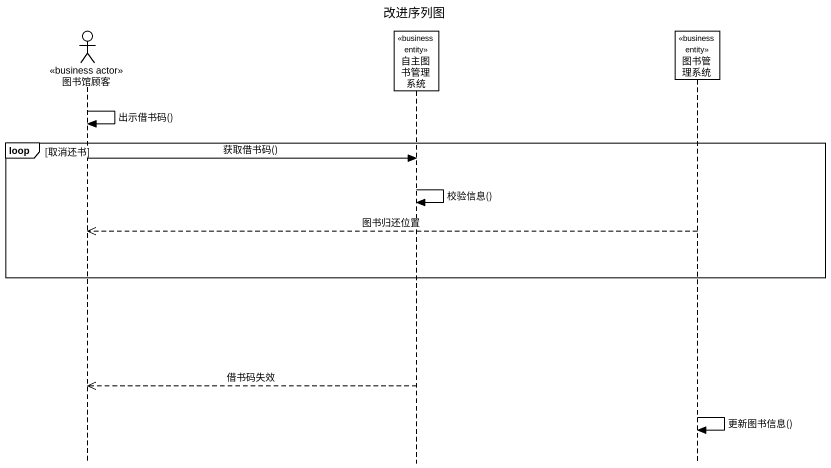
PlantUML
@startuml
title 改进序列图
hide footbox
actor 图书馆顾客 <<business actor>>
participant 自主图书管理系统 <<business entity>>
participant 图书管理系统 <<business entity>>

图书馆顾客 -> 图书馆顾客 : 出示借书码()
loop 取消还书
  图书馆顾客 -> 自主图书管理系统 : 获取借书码()
  自主图书管理系统 -> 自主图书管理系统 : 校验信息()
  图书管理系统 -->> 图书馆顾客 : 图书归还位置
end
自主图书管理系统 -->> 图书馆顾客 : 借书码失效
图书管理系统 -> 图书管理系统 : 更新图书信息()
@enduml
